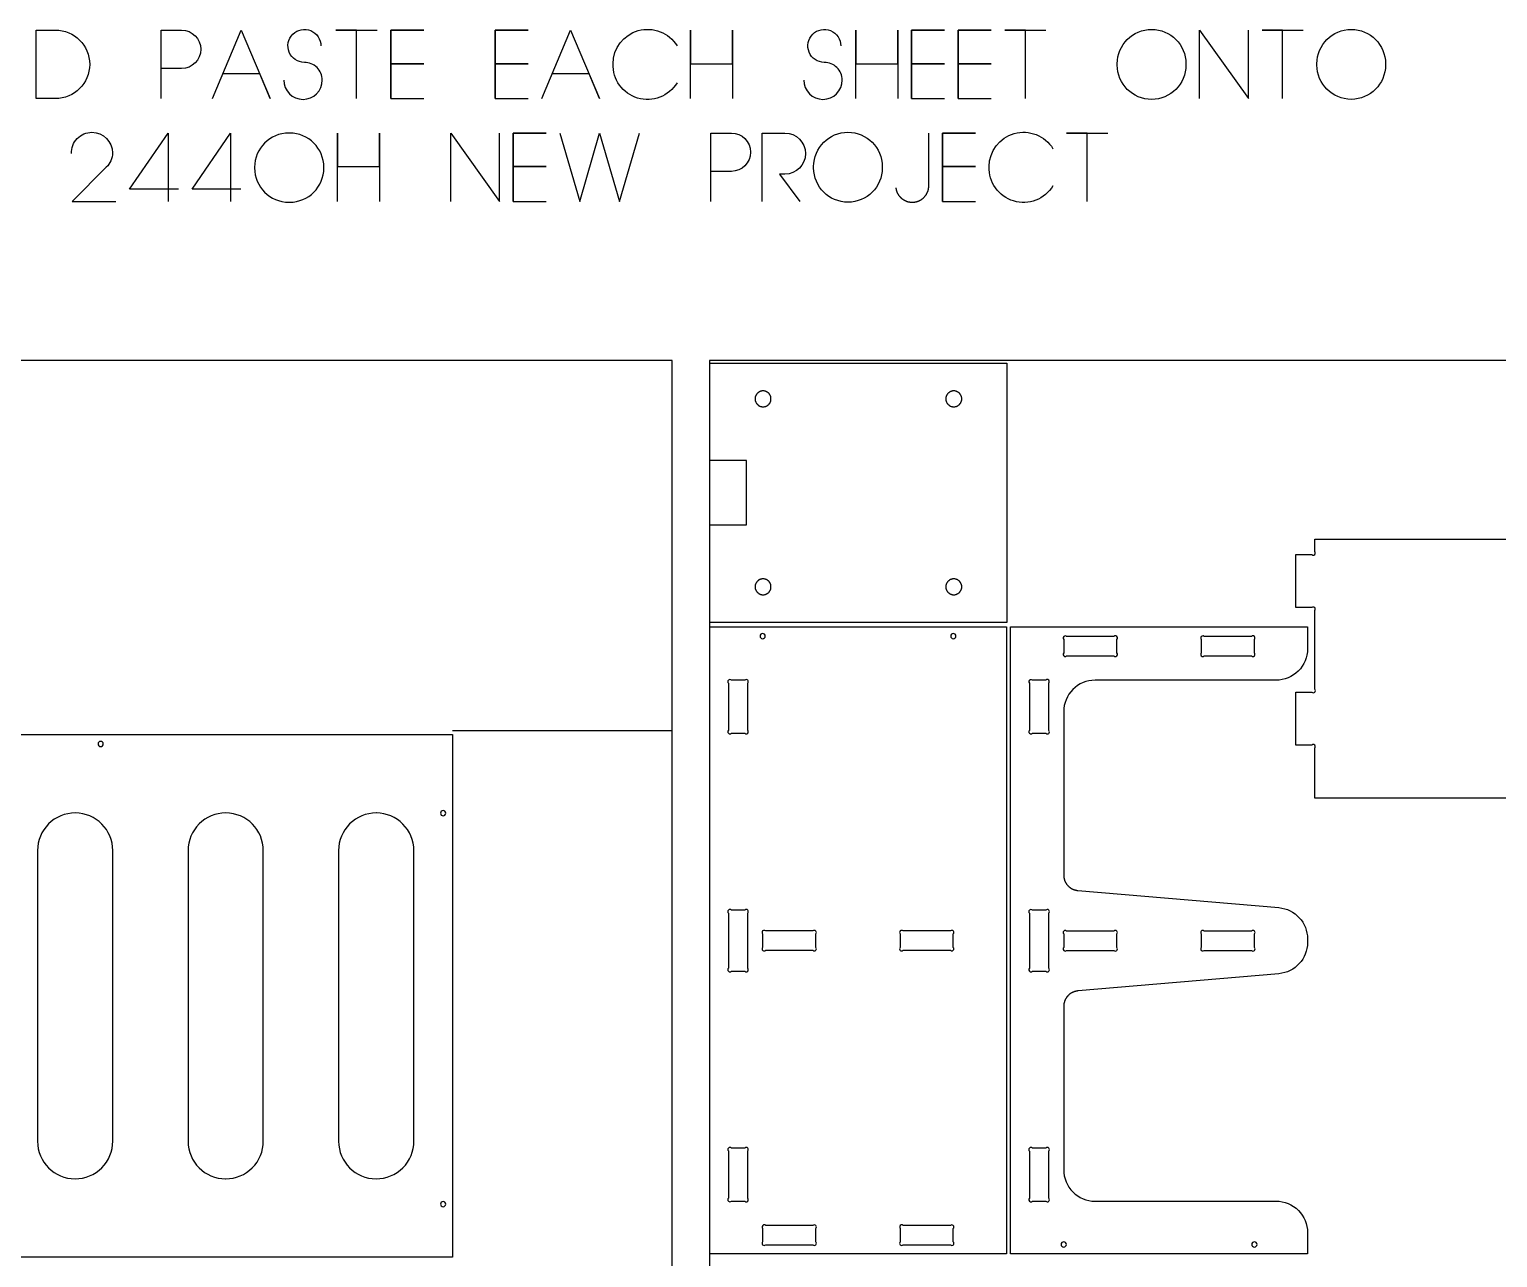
# Model space of a CAD drawing. Extents: x -767 to 4980, y -439 to 2808.
# Drawn here: x 605 to 2010, y 1582 to 2757 of the extents above; entities that cross this region are included whole.
import ezdxf

# ---------------------------------------------------------------- set-up
doc = ezdxf.new("R2010")
doc.units = 0
for name, color, linetype in [('LAYER_10', 18, 'CONTINUOUS'), ('T5_LOGOLAYER_20', 18, 'CONTINUOUS'), ('T5_LOGOLAYER_21', 18, 'CONTINUOUS')]:
    doc.layers.add(name, color=color, linetype=linetype)

msp = doc.modelspace()

# ---------------------------------------------------------------- linework, layer by layer
at = {"layer": 'LAYER_10'}
msp.add_lwpolyline([(0, 0), (1220, 0), (1220, 2440), (0, 2440)], close=True, dxfattribs=at)
for points in [[(0, 2082), (1010, 2082), (1010, 1582), (0, 1582)], [(1010, 2086), (1220, 2086)]]:
    msp.add_lwpolyline(points, dxfattribs=at)
for points in [[(673.4, 2075.5, 0.414214), (670.9, 2073, 0.414214), (673.4, 2070.5, 0.414214), (675.9, 2073, 0.414214)], [(1001, 2009.3, 0.414214), (998.5, 2006.8, 0.414214), (1001, 2004.3, 0.414214), (1003.5, 2006.8, 0.414214)], [(613, 1971), (613, 1693, 0.413204), (648.9, 1657), (649, 1657, 0.414214), (685, 1693), (685, 1971, 0.413725), (649.1, 2007), (649, 2007, 0.414214)], [(757, 1971), (757, 1693, 0.413204), (792.9, 1657), (793, 1657, 0.414214), (829, 1693), (829, 1971, 0.413725), (793.1, 2007), (793, 2007, 0.414214)], [(901, 1971), (901, 1693, 0.413204), (936.9, 1657), (937, 1657, 0.414214), (973, 1693), (973, 1971, 0.413725), (937.1, 2007), (937, 2007, 0.414214)], [(1001, 1635.3, 0.414214), (998.5, 1632.8, 0.414214), (1001, 1630.3, 0.414214), (1003.5, 1632.8, 0.414214)]]:
    msp.add_lwpolyline(points, format="xyb", close=True, dxfattribs=at)
at = {"layer": 'T5_LOGOLAYER_20'}
for points in [[(1255.8, 0), (2475.8, 0), (2475.8, 2440), (1255.8, 2440)], [(1256.2, 2282.8), (1291.2, 2282.8), (1291.3, 2344.1), (1256.2, 2344.1), (1256.2, 2437.2), (1540.2, 2437.2), (1540.2, 2189.2), (1256.2, 2189.2)], [(1299.4, 2403.2), (1299.4, 2402.8), (1299.4, 2402.4), (1299.5, 2402), (1299.5, 2401.6), (1299.6, 2401.3), (1299.7, 2400.9), (1299.9, 2400.5), (1300, 2400.2), (1300.1, 2399.9), (1300.3, 2399.5), (1300.5, 2399.2), (1300.7, 2398.9), (1300.9, 2398.6), (1301.1, 2398.3), (1301.4, 2398), (1301.6, 2397.8), (1301.9, 2397.5), (1302.2, 2397.3), (1302.5, 2397.1), (1302.8, 2396.8), (1303.1, 2396.6), (1303.4, 2396.5), (1303.7, 2396.3), (1304, 2396.1), (1304.4, 2396), (1304.7, 2395.9), (1305.1, 2395.8), (1305.5, 2395.7), (1305.9, 2395.6), (1306.2, 2395.6), (1306.6, 2395.5), (1307, 2395.5), (1307.4, 2395.5), (1307.8, 2395.6), (1308.2, 2395.6), (1308.6, 2395.7), (1308.9, 2395.8), (1309.3, 2395.9), (1309.6, 2396), (1310, 2396.1), (1310.3, 2396.3), (1310.6, 2396.5), (1311, 2396.6), (1311.3, 2396.8), (1311.6, 2397.1), (1311.9, 2397.3), (1312.1, 2397.5), (1312.4, 2397.8), (1312.7, 2398), (1312.9, 2398.3), (1313.1, 2398.6), (1313.3, 2398.9), (1313.5, 2399.2), (1313.7, 2399.5), (1313.9, 2399.9), (1314, 2400.2), (1314.2, 2400.5), (1314.3, 2400.9), (1314.4, 2401.3), (1314.5, 2401.6), (1314.6, 2402), (1314.6, 2402.4), (1314.6, 2402.8), (1314.6, 2403.2), (1314.6, 2403.6), (1314.6, 2403.9), (1314.6, 2404.3), (1314.5, 2404.7), (1314.4, 2405.1), (1314.3, 2405.4), (1314.2, 2405.8), (1314, 2406.1), (1313.9, 2406.5), (1313.7, 2406.8), (1313.5, 2407.1), (1313.3, 2407.4), (1313.1, 2407.7), (1312.9, 2408), (1312.7, 2408.3), (1312.4, 2408.6), (1312.1, 2408.8), (1311.9, 2409), (1311.6, 2409.3), (1311.3, 2409.5), (1311, 2409.7), (1310.6, 2409.9), (1310.3, 2410), (1310, 2410.2), (1309.6, 2410.3), (1309.3, 2410.4), (1308.9, 2410.5), (1308.6, 2410.6), (1308.2, 2410.7), (1307.8, 2410.8), (1307.4, 2410.8), (1307, 2410.8), (1306.6, 2410.8), (1306.2, 2410.8), (1305.9, 2410.7), (1305.5, 2410.6), (1305.1, 2410.5), (1304.7, 2410.4), (1304.4, 2410.3), (1304, 2410.2), (1303.7, 2410), (1303.4, 2409.9), (1303.1, 2409.7), (1302.8, 2409.5), (1302.5, 2409.3), (1302.2, 2409), (1301.9, 2408.8), (1301.6, 2408.6), (1301.4, 2408.3), (1301.1, 2408), (1300.9, 2407.7), (1300.7, 2407.4), (1300.5, 2407.1), (1300.3, 2406.8), (1300.1, 2406.5), (1300, 2406.1), (1299.9, 2405.8), (1299.7, 2405.4), (1299.6, 2405.1), (1299.5, 2404.7), (1299.5, 2404.3), (1299.4, 2403.9), (1299.4, 2403.6)], [(1481.8, 2403.2), (1481.8, 2402.8), (1481.8, 2402.4), (1481.9, 2402), (1481.9, 2401.6), (1482, 2401.3), (1482.1, 2400.9), (1482.3, 2400.5), (1482.4, 2400.2), (1482.5, 2399.9), (1482.7, 2399.5), (1482.9, 2399.2), (1483.1, 2398.9), (1483.3, 2398.6), (1483.5, 2398.3), (1483.8, 2398), (1484, 2397.8), (1484.3, 2397.5), (1484.6, 2397.3), (1484.9, 2397.1), (1485.2, 2396.8), (1485.5, 2396.6), (1485.8, 2396.5), (1486.1, 2396.3), (1486.4, 2396.1), (1486.8, 2396), (1487.1, 2395.9), (1487.5, 2395.8), (1487.9, 2395.7), (1488.3, 2395.6), (1488.6, 2395.6), (1489, 2395.5), (1489.4, 2395.5), (1489.8, 2395.5), (1490.2, 2395.6), (1490.6, 2395.6), (1491, 2395.7), (1491.3, 2395.8), (1491.7, 2395.9), (1492, 2396), (1492.4, 2396.1), (1492.7, 2396.3), (1493, 2396.5), (1493.4, 2396.6), (1493.7, 2396.8), (1494, 2397.1), (1494.3, 2397.3), (1494.5, 2397.5), (1494.8, 2397.8), (1495.1, 2398), (1495.3, 2398.3), (1495.5, 2398.6), (1495.7, 2398.9), (1495.9, 2399.2), (1496.1, 2399.5), (1496.3, 2399.9), (1496.4, 2400.2), (1496.6, 2400.5), (1496.7, 2400.9), (1496.8, 2401.3), (1496.9, 2401.6), (1497, 2402), (1497, 2402.4), (1497, 2402.8), (1497, 2403.2), (1497, 2403.6), (1497, 2403.9), (1497, 2404.3), (1496.9, 2404.7), (1496.8, 2405.1), (1496.7, 2405.4), (1496.6, 2405.8), (1496.4, 2406.1), (1496.3, 2406.5), (1496.1, 2406.8), (1495.9, 2407.1), (1495.7, 2407.4), (1495.5, 2407.7), (1495.3, 2408), (1495.1, 2408.3), (1494.8, 2408.6), (1494.5, 2408.8), (1494.3, 2409), (1494, 2409.3), (1493.7, 2409.5), (1493.4, 2409.7), (1493, 2409.9), (1492.7, 2410), (1492.4, 2410.2), (1492, 2410.3), (1491.7, 2410.4), (1491.3, 2410.5), (1491, 2410.6), (1490.6, 2410.7), (1490.2, 2410.8), (1489.8, 2410.8), (1489.4, 2410.8), (1489, 2410.8), (1488.6, 2410.8), (1488.3, 2410.7), (1487.9, 2410.6), (1487.5, 2410.5), (1487.1, 2410.4), (1486.8, 2410.3), (1486.4, 2410.2), (1486.1, 2410), (1485.8, 2409.9), (1485.5, 2409.7), (1485.2, 2409.5), (1484.9, 2409.3), (1484.6, 2409), (1484.3, 2408.8), (1484, 2408.6), (1483.8, 2408.3), (1483.5, 2408), (1483.3, 2407.7), (1483.1, 2407.4), (1482.9, 2407.1), (1482.7, 2406.8), (1482.5, 2406.5), (1482.4, 2406.1), (1482.3, 2405.8), (1482.1, 2405.4), (1482, 2405.1), (1481.9, 2404.7), (1481.9, 2404.3), (1481.8, 2403.9), (1481.8, 2403.6)], [(1299.4, 2223.3), (1299.4, 2222.9), (1299.4, 2222.6), (1299.5, 2222.2), (1299.5, 2221.8), (1299.6, 2221.4), (1299.7, 2221.1), (1299.9, 2220.7), (1300, 2220.4), (1300.1, 2220), (1300.3, 2219.7), (1300.5, 2219.4), (1300.7, 2219.1), (1300.9, 2218.8), (1301.1, 2218.5), (1301.4, 2218.2), (1301.6, 2217.9), (1301.9, 2217.7), (1302.2, 2217.5), (1302.5, 2217.2), (1302.8, 2217), (1303.1, 2216.8), (1303.4, 2216.6), (1303.7, 2216.5), (1304, 2216.3), (1304.4, 2216.2), (1304.7, 2216.1), (1305.1, 2216), (1305.5, 2215.9), (1305.9, 2215.8), (1306.2, 2215.7), (1306.6, 2215.7), (1307, 2215.7), (1307.4, 2215.7), (1307.8, 2215.7), (1308.2, 2215.8), (1308.6, 2215.9), (1308.9, 2216), (1309.3, 2216.1), (1309.6, 2216.2), (1310, 2216.3), (1310.3, 2216.5), (1310.6, 2216.6), (1311, 2216.8), (1311.3, 2217), (1311.6, 2217.2), (1311.9, 2217.5), (1312.1, 2217.7), (1312.4, 2217.9), (1312.7, 2218.2), (1312.9, 2218.5), (1313.1, 2218.8), (1313.3, 2219.1), (1313.5, 2219.4), (1313.7, 2219.7), (1313.9, 2220), (1314, 2220.4), (1314.2, 2220.7), (1314.3, 2221.1), (1314.4, 2221.4), (1314.5, 2221.8), (1314.6, 2222.2), (1314.6, 2222.6), (1314.6, 2222.9), (1314.6, 2223.3), (1314.6, 2223.7), (1314.6, 2224.1), (1314.6, 2224.5), (1314.5, 2224.9), (1314.4, 2225.2), (1314.3, 2225.6), (1314.2, 2226), (1314, 2226.3), (1313.9, 2226.6), (1313.7, 2227), (1313.5, 2227.3), (1313.3, 2227.6), (1313.1, 2227.9), (1312.9, 2228.2), (1312.7, 2228.5), (1312.4, 2228.7), (1312.1, 2229), (1311.9, 2229.2), (1311.6, 2229.4), (1311.3, 2229.7), (1311, 2229.9), (1310.6, 2230), (1310.3, 2230.2), (1310, 2230.4), (1309.6, 2230.5), (1309.3, 2230.6), (1308.9, 2230.7), (1308.6, 2230.8), (1308.2, 2230.9), (1307.8, 2230.9), (1307.4, 2231), (1307, 2231), (1306.6, 2231), (1306.2, 2230.9), (1305.9, 2230.9), (1305.5, 2230.8), (1305.1, 2230.7), (1304.7, 2230.6), (1304.4, 2230.5), (1304, 2230.4), (1303.7, 2230.2), (1303.4, 2230), (1303.1, 2229.9), (1302.8, 2229.7), (1302.5, 2229.4), (1302.2, 2229.2), (1301.9, 2229), (1301.6, 2228.7), (1301.4, 2228.5), (1301.1, 2228.2), (1300.9, 2227.9), (1300.7, 2227.6), (1300.5, 2227.3), (1300.3, 2227), (1300.1, 2226.6), (1300, 2226.3), (1299.9, 2226), (1299.7, 2225.6), (1299.6, 2225.2), (1299.5, 2224.9), (1299.5, 2224.5), (1299.4, 2224.1), (1299.4, 2223.7)], [(1481.8, 2223.3), (1481.8, 2222.9), (1481.8, 2222.6), (1481.9, 2222.2), (1481.9, 2221.8), (1482, 2221.4), (1482.1, 2221.1), (1482.3, 2220.7), (1482.4, 2220.4), (1482.5, 2220), (1482.7, 2219.7), (1482.9, 2219.4), (1483.1, 2219.1), (1483.3, 2218.8), (1483.5, 2218.5), (1483.8, 2218.2), (1484, 2217.9), (1484.3, 2217.7), (1484.6, 2217.5), (1484.9, 2217.2), (1485.2, 2217), (1485.5, 2216.8), (1485.8, 2216.6), (1486.1, 2216.5), (1486.4, 2216.3), (1486.8, 2216.2), (1487.1, 2216.1), (1487.5, 2216), (1487.9, 2215.9), (1488.3, 2215.8), (1488.6, 2215.7), (1489, 2215.7), (1489.4, 2215.7), (1489.8, 2215.7), (1490.2, 2215.7), (1490.6, 2215.8), (1491, 2215.9), (1491.3, 2216), (1491.7, 2216.1), (1492, 2216.2), (1492.4, 2216.3), (1492.7, 2216.5), (1493, 2216.6), (1493.4, 2216.8), (1493.7, 2217), (1494, 2217.2), (1494.3, 2217.5), (1494.5, 2217.7), (1494.8, 2217.9), (1495.1, 2218.2), (1495.3, 2218.5), (1495.5, 2218.8), (1495.7, 2219.1), (1495.9, 2219.4), (1496.1, 2219.7), (1496.3, 2220), (1496.4, 2220.4), (1496.6, 2220.7), (1496.7, 2221.1), (1496.8, 2221.4), (1496.9, 2221.8), (1497, 2222.2), (1497, 2222.6), (1497, 2222.9), (1497, 2223.3), (1497, 2223.7), (1497, 2224.1), (1497, 2224.5), (1496.9, 2224.9), (1496.8, 2225.2), (1496.7, 2225.6), (1496.6, 2226), (1496.4, 2226.3), (1496.3, 2226.6), (1496.1, 2227), (1495.9, 2227.3), (1495.7, 2227.6), (1495.5, 2227.9), (1495.3, 2228.2), (1495.1, 2228.5), (1494.8, 2228.7), (1494.5, 2229), (1494.3, 2229.2), (1494, 2229.4), (1493.7, 2229.7), (1493.4, 2229.9), (1493, 2230), (1492.7, 2230.2), (1492.4, 2230.4), (1492, 2230.5), (1491.7, 2230.6), (1491.3, 2230.7), (1491, 2230.8), (1490.6, 2230.9), (1490.2, 2230.9), (1489.8, 2231), (1489.4, 2231), (1489, 2231), (1488.6, 2230.9), (1488.3, 2230.9), (1487.9, 2230.8), (1487.5, 2230.7), (1487.1, 2230.6), (1486.8, 2230.5), (1486.4, 2230.4), (1486.1, 2230.2), (1485.8, 2230), (1485.5, 2229.9), (1485.2, 2229.7), (1484.9, 2229.4), (1484.6, 2229.2), (1484.3, 2229), (1484, 2228.7), (1483.8, 2228.5), (1483.5, 2228.2), (1483.3, 2227.9), (1483.1, 2227.6), (1482.9, 2227.3), (1482.7, 2227), (1482.5, 2226.6), (1482.4, 2226.3), (1482.3, 2226), (1482.1, 2225.6), (1482, 2225.2), (1481.9, 2224.9), (1481.9, 2224.5), (1481.8, 2224.1), (1481.8, 2223.7)]]:
    msp.add_lwpolyline(points, close=True, dxfattribs=at)
msp.add_lwpolyline([(2082.7, 2021), (1834.7, 2021), (1834.7, 2069, 1), (1831.8, 2071.8), (1816.7, 2071.8), (1816.7, 2122.6), (1831.8, 2122.6, 1), (1834.7, 2125.5), (1834.7, 2200.6, 1), (1831.8, 2203.4), (1816.7, 2203.4), (1816.7, 2254.2), (1831.8, 2254.2, 1), (1834.7, 2257.1), (1834.7, 2269), (2082.7, 2269)], format="xyb", dxfattribs=at)
msp.add_lwpolyline([(1255.8, 2185.2), (1539.8, 2185.2), (1539.8, 1585.2), (1255.8, 1585.2)], dxfattribs=at)
for points in [[(1309.1, 2176.2, 0.414214), (1306.6, 2178.7, 0.414214), (1304.1, 2176.2, 0.414214), (1306.6, 2173.7, 0.414214)], [(1491.5, 2176.2, 0.414214), (1489, 2178.7, 0.414214), (1486.5, 2176.2, 0.414214), (1489, 2173.7, 0.414214)], [(1543.8, 2185.2), (1827.8, 2185.2), (1827.8, 2164, -0.414799), (1797.7, 2134), (1624.6, 2134, 0.41549), (1594.6, 2103.8), (1594.6, 1947.8), (1594.6, 1947.8), (1594.6, 1947.4), (1594.6, 1947), (1594.6, 1946.7), (1594.6, 1946.3), (1594.7, 1945.9), (1594.7, 1945.6), (1594.8, 1945.2), (1594.8, 1944.8), (1594.9, 1944.5), (1595, 1944.1), (1595.1, 1943.8), (1595.2, 1943.4), (1595.3, 1943.1), (1595.4, 1942.8), (1595.5, 1942.4), (1595.7, 1942.1), (1595.8, 1941.8), (1595.9, 1941.4), (1596.1, 1941.1), (1596.2, 1940.8), (1596.4, 1940.5), (1596.6, 1940.2), (1596.8, 1939.9), (1596.9, 1939.6), (1597.1, 1939.3), (1597.3, 1939), (1597.5, 1938.7), (1597.7, 1938.5), (1598, 1938.2), (1598.2, 1937.9), (1598.4, 1937.7), (1598.6, 1937.4), (1598.9, 1937.2), (1599.1, 1936.9), (1599.4, 1936.7), (1599.6, 1936.4), (1599.9, 1936.2), (1600.1, 1936), (1600.4, 1935.8), (1600.7, 1935.6), (1601, 1935.4), (1601.2, 1935.2), (1601.5, 1935), (1601.8, 1934.8), (1602.1, 1934.7), (1602.4, 1934.5), (1602.7, 1934.3), (1603, 1934.2), (1603.3, 1934), (1603.6, 1933.9), (1603.9, 1933.8), (1604.2, 1933.7), (1604.6, 1933.5), (1604.9, 1933.4), (1605.2, 1933.3), (1605.5, 1933.3), (1605.9, 1933.2), (1606.2, 1933.1), (1606.5, 1933), (1606.9, 1933), (1607.2, 1932.9), (1607.5, 1932.9), (1607.9, 1932.9), (1608.2, 1932.9), (1800.3, 1916.4, -0.390656), (1827.8, 1886.4), (1827.8, 1883.1, -0.388315), (1800.4, 1853.2), (1608.3, 1836.7), (1607.9, 1836.7), (1607.6, 1836.6), (1607.2, 1836.6), (1606.9, 1836.5), (1606.5, 1836.5), (1606.2, 1836.4), (1605.9, 1836.3), (1605.5, 1836.3), (1605.2, 1836.2), (1604.9, 1836.1), (1604.5, 1836), (1604.2, 1835.8), (1603.9, 1835.7), (1603.6, 1835.6), (1603.3, 1835.4), (1603, 1835.3), (1602.7, 1835.1), (1602.4, 1835), (1602.1, 1834.8), (1601.8, 1834.6), (1601.5, 1834.5), (1601.2, 1834.3), (1600.9, 1834.1), (1600.6, 1833.9), (1600.4, 1833.7), (1600.1, 1833.5), (1599.8, 1833.2), (1599.6, 1833), (1599.3, 1832.8), (1599.1, 1832.5), (1598.8, 1832.3), (1598.6, 1832), (1598.4, 1831.8), (1598.1, 1831.5), (1597.9, 1831.3), (1597.7, 1831), (1597.5, 1830.7), (1597.3, 1830.4), (1597.1, 1830.2), (1596.9, 1829.9), (1596.7, 1829.6), (1596.6, 1829.3), (1596.4, 1829), (1596.2, 1828.7), (1596.1, 1828.4), (1595.9, 1828), (1595.8, 1827.7), (1595.6, 1827.4), (1595.5, 1827.1), (1595.4, 1826.7), (1595.3, 1826.4), (1595.2, 1826.1), (1595.1, 1825.7), (1595, 1825.4), (1594.9, 1825), (1594.8, 1824.7), (1594.8, 1824.3), (1594.7, 1824), (1594.7, 1823.6), (1594.6, 1823.2), (1594.6, 1822.9), (1594.6, 1822.5), (1594.6, 1822.1), (1594.6, 1821.8), (1594.6, 1821.8), (1594.6, 1665.6, 0.414977), (1624.6, 1635.6), (1797.8, 1635.6, -0.415334), (1827.8, 1605.5), (1827.8, 1585.2), (1543.8, 1585.2)], [(1597.4, 2157.3), (1642.5, 2157.3, 1), (1645.4, 2160.1), (1645.4, 2172.9, 1), (1642.5, 2175.8), (1597.4, 2175.8, 1), (1594.6, 2172.9), (1594.6, 2160.1, 1)], [(1729, 2157.3), (1774.1, 2157.3, 1), (1777, 2160.1), (1777, 2172.9, 1), (1774.1, 2175.8), (1729, 2175.8, 1), (1726.2, 2172.9), (1726.2, 2160.1, 1)], [(1273.8, 2131.2), (1273.8, 2086.1, 1), (1276.7, 2083.2), (1289.5, 2083.2, 1), (1292.3, 2086.1), (1292.3, 2131.2, 1), (1289.5, 2134), (1276.7, 2134, 1)], [(1561.8, 2131.1), (1561.8, 2086, 1), (1564.6, 2083.2), (1577.4, 2083.2, 1), (1580.3, 2086), (1580.3, 2131.1, 1), (1577.4, 2134), (1564.6, 2134, 1)], [(1273.8, 1911.2), (1273.8, 1858.4, 1), (1276.7, 1855.6), (1289.5, 1855.6, 1), (1292.3, 1858.4), (1292.3, 1911.2, 1), (1289.5, 1914.1), (1276.7, 1914.1, 1)], [(1561.8, 1911.2), (1561.8, 1858.4, 1), (1564.6, 1855.5), (1577.4, 1855.5, 1), (1580.3, 1858.4), (1580.3, 1911.2, 1), (1577.4, 1914), (1564.6, 1914, 1)], [(1354.6, 1894.1), (1309.5, 1894.1, 1), (1306.6, 1891.2), (1306.6, 1878.4, 1), (1309.5, 1875.6), (1354.6, 1875.6, 1), (1357.4, 1878.4), (1357.4, 1891.2, 1)], [(1486.2, 1894.1), (1441.1, 1894.1, 1), (1438.2, 1891.2), (1438.2, 1878.4, 1), (1441.1, 1875.6), (1486.2, 1875.6, 1), (1489, 1878.4), (1489, 1891.2, 1)], [(1597.4, 1875.5), (1642.5, 1875.5, 1), (1645.4, 1878.4), (1645.4, 1891.2, 1), (1642.5, 1894), (1597.4, 1894, 1), (1594.6, 1891.2), (1594.6, 1878.4, 1)], [(1729, 1875.5), (1774.1, 1875.5, 1), (1777, 1878.4), (1777, 1891.2, 1), (1774.1, 1894), (1729, 1894, 1), (1726.2, 1891.2), (1726.2, 1878.4, 1)], [(1273.8, 1683.6), (1273.8, 1638.5, 1), (1276.7, 1635.6), (1289.5, 1635.6, 1), (1292.3, 1638.5), (1292.3, 1683.6, 1), (1289.5, 1686.4), (1276.7, 1686.4, 1)], [(1561.8, 1683.5), (1561.8, 1638.4, 1), (1564.6, 1635.6), (1577.4, 1635.6, 1), (1580.3, 1638.4), (1580.3, 1683.5, 1), (1577.4, 1686.4), (1564.6, 1686.4, 1)], [(1357.4, 1596.7), (1357.4, 1609.5, 1), (1354.6, 1612.3), (1309.5, 1612.3, 1), (1306.6, 1609.5), (1306.6, 1596.7, 1), (1309.5, 1593.8), (1354.6, 1593.8, 1)], [(1489, 1596.7), (1489, 1609.5, 1), (1486.2, 1612.3), (1441.1, 1612.3, 1), (1438.2, 1609.5), (1438.2, 1596.7, 1), (1441.1, 1593.8), (1486.2, 1593.8, 1)], [(1597.1, 1594.2, 0.414214), (1594.6, 1596.7, 0.414214), (1592.1, 1594.2, 0.414214), (1594.6, 1591.7, 0.414214)], [(1779.5, 1594.2, 0.414214), (1777, 1596.7, 0.414214), (1774.5, 1594.2, 0.414214), (1777, 1591.7, 0.414214)]]:
    msp.add_lwpolyline(points, format="xyb", close=True, dxfattribs=at)
at = {"layer": 'T5_LOGOLAYER_21'}
for points in [[(611.8, 2690.4), (611.8, 2756), (630.1, 2756, -1), (630.1, 2690.4)], [(1711.5, 2722.5, -1), (1645.8, 2722.5), (1645.8, 2723.8, -1), (1711.5, 2723.8)], [(1902.4, 2722.5, -1), (1836.8, 2722.5), (1836.8, 2723.8, -1), (1902.4, 2723.8)], [(853.4, 2591.3), (854.1, 2591.3, 0.413333), (886.9, 2624.1), (886.9, 2624.7, 0.413333), (854.1, 2657.5), (853.4, 2657.5, 0.413333), (820.6, 2624.7), (820.6, 2624.1, 0.413333)], [(1421, 2624.1, -1), (1355.4, 2624.1), (1355.4, 2625.4, -1), (1421, 2625.4)]]:
    msp.add_lwpolyline(points, format="xyb", close=True, dxfattribs=at)
for points in [[(731.2, 2690.4), (731.2, 2756), (750.8, 2756, -1), (750.8, 2719.2), (731.2, 2719.2)], [(848.6, 2708.1, 1), (885.4, 2708.1, 0.415385), (868.3, 2725.1, -0.668438), (857.2, 2752, -0.668438), (884.1, 2740.9)], [(1224.7, 2705.5, -0.77786), (1163.6, 2723.8, -0.756443), (1224.7, 2740.9)], [(1345.9, 2708.1, 1), (1382.7, 2708.1, 0.415385), (1365.6, 2725.1, -0.668438), (1354.5, 2752, -0.668438), (1381.4, 2740.9)], [(645.4, 2637.9, -0.423868), (665.1, 2658.2, -0.413911), (684.7, 2638.5, -0.194637), (678.8, 2624.7), (646, 2591.9), (688, 2591.9)], [(1257, 2591.9), (1257, 2657.5), (1276.7, 2657.5, -1), (1276.7, 2620.8), (1257, 2620.8)], [(1306.2, 2591.9), (1306.2, 2657.5), (1327.9, 2657.5, -1), (1327.9, 2618.2), (1322.6, 2618.2), (1342.3, 2591.9)], [(1584.3, 2607, -0.77786), (1523.3, 2625.4, -0.756443), (1584.3, 2642.5)]]:
    msp.add_lwpolyline(points, format="xyb", dxfattribs=at)
for points in [[(780.4, 2690.4), (807.9, 2756), (835.5, 2690.4), (825.7, 2714), (790.9, 2714)], [(918.2, 2690.4), (918.2, 2756), (898.5, 2756), (937.9, 2756)], [(951, 2690.4), (951, 2756), (982.5, 2756), (951, 2756), (951, 2723.8), (982.5, 2723.8), (951, 2723.8), (951, 2690.4), (982.5, 2690.4)], [(1050.8, 2690.4), (1050.8, 2756), (1082.2, 2756), (1050.8, 2756), (1050.8, 2723.8), (1082.2, 2723.8), (1050.8, 2723.8), (1050.8, 2690.4), (1082.2, 2690.4)], [(1095.4, 2690.4), (1122.9, 2756), (1150.5, 2690.4), (1140.7, 2714), (1105.9, 2714)], [(1237.6, 2690.4), (1237.6, 2756), (1237.6, 2723.8), (1277.7, 2723.8), (1277.7, 2756), (1277.7, 2690.4)], [(1395.8, 2690.4), (1395.8, 2756), (1395.8, 2723.8), (1435.8, 2723.8), (1435.8, 2756), (1435.8, 2690.4)], [(1449, 2690.4), (1449, 2756), (1480.5, 2756), (1449, 2756), (1449, 2723.8), (1480.5, 2723.8), (1449, 2723.8), (1449, 2690.4), (1480.5, 2690.4)], [(1493.6, 2690.4), (1493.6, 2756), (1525.1, 2756), (1493.6, 2756), (1493.6, 2723.8), (1525.1, 2723.8), (1493.6, 2723.8), (1493.6, 2690.4), (1525.1, 2690.4)], [(1557.9, 2690.4), (1557.9, 2756), (1538.2, 2756), (1577.6, 2756)], [(1724.6, 2690.4), (1724.6, 2756), (1771.2, 2690.4), (1771.2, 2756)], [(1804, 2690.4), (1804, 2756), (1784.3, 2756), (1823.7, 2756)], [(747.7, 2603.7), (701.1, 2603.7), (737.9, 2657.5), (737.9, 2591.9)], [(807.5, 2603.7), (760.9, 2603.7), (797.6, 2657.5), (797.6, 2591.9)], [(900, 2591.9), (900, 2657.5), (900, 2625.4), (940, 2625.4), (940, 2657.5), (940, 2591.9)], [(1008.3, 2591.9), (1008.3, 2657.5), (1054.9, 2591.9), (1054.9, 2657.5)], [(1068, 2591.9), (1068, 2657.5), (1099.5, 2657.5), (1068, 2657.5), (1068, 2625.4), (1099.5, 2625.4), (1068, 2625.4), (1068, 2591.9), (1099.5, 2591.9)], [(1112.6, 2657.5), (1131.6, 2591.9), (1150.7, 2657.5), (1169.7, 2591.9), (1188.7, 2657.5)], [(1434, 2605), (1434.1, 2604.7), (1434.1, 2604.4), (1434.2, 2604), (1434.2, 2603.7), (1434.3, 2603.4), (1434.4, 2603), (1434.4, 2602.7), (1434.5, 2602.4), (1434.6, 2602), (1434.7, 2601.7), (1434.9, 2601.4), (1435, 2601.1), (1435.1, 2600.8), (1435.2, 2600.5), (1435.4, 2600.1), (1435.6, 2599.8), (1435.7, 2599.5), (1435.9, 2599.2), (1436.1, 2598.9), (1436.2, 2598.6), (1436.4, 2598.3), (1436.6, 2598.1), (1436.8, 2597.8), (1437.1, 2597.5), (1437.3, 2597.2), (1437.5, 2597), (1437.7, 2596.7), (1438, 2596.4), (1438.2, 2596.2), (1438.5, 2595.9), (1438.7, 2595.7), (1439, 2595.4), (1439.2, 2595.2), (1439.5, 2595), (1439.8, 2594.7), (1440.1, 2594.5), (1440.4, 2594.3), (1440.7, 2594.1), (1441, 2593.9), (1441.3, 2593.7), (1441.6, 2593.5), (1441.9, 2593.3), (1442.2, 2593.2), (1442.5, 2593), (1442.9, 2592.8), (1443.2, 2592.7), (1443.5, 2592.5), (1443.9, 2592.4), (1444.2, 2592.3), (1444.6, 2592.1), (1444.9, 2592), (1445.3, 2591.9), (1445.6, 2591.8), (1446, 2591.7), (1446.4, 2591.6), (1446.7, 2591.6), (1447.1, 2591.5), (1447.5, 2591.4), (1447.9, 2591.4), (1448.2, 2591.3), (1448.6, 2591.3), (1449, 2591.3), (1449.4, 2591.3), (1449.8, 2591.3), (1450.2, 2591.3), (1450.6, 2591.3), (1451, 2591.3), (1451.4, 2591.3), (1451.8, 2591.4), (1452.2, 2591.4), (1452.6, 2591.5), (1453, 2591.6), (1453.3, 2591.7), (1453.7, 2591.8), (1454.1, 2591.9), (1454.5, 2592), (1454.8, 2592.1), (1455.2, 2592.2), (1455.6, 2592.4), (1455.9, 2592.5), (1456.3, 2592.7), (1456.6, 2592.8), (1457, 2593), (1457.3, 2593.2), (1457.6, 2593.4), (1458, 2593.5), (1458.3, 2593.7), (1458.6, 2594), (1458.9, 2594.2), (1459.2, 2594.4), (1459.5, 2594.6), (1459.8, 2594.9), (1460.1, 2595.1), (1460.4, 2595.4), (1460.7, 2595.6), (1460.9, 2595.9), (1461.2, 2596.1), (1461.4, 2596.4), (1461.7, 2596.7), (1461.9, 2597), (1462.2, 2597.3), (1462.4, 2597.6), (1462.6, 2597.9), (1462.8, 2598.2), (1463.1, 2598.5), (1463.3, 2598.8), (1463.5, 2599.2), (1463.6, 2599.5), (1463.8, 2599.8), (1464, 2600.2), (1464.1, 2600.5), (1464.3, 2600.9), (1464.4, 2601.2), (1464.6, 2601.6), (1464.7, 2602), (1464.8, 2602.3), (1464.9, 2602.7), (1465, 2603.1), (1465.1, 2603.5), (1465.2, 2603.8), (1465.3, 2604.2), (1465.4, 2604.6), (1465.4, 2605), (1465.5, 2605.4), (1465.5, 2605.8), (1465.5, 2606.2), (1465.5, 2606.6), (1465.5, 2607), (1465.5, 2657.5)], [(1478.7, 2591.9), (1478.7, 2657.5), (1510.2, 2657.5), (1478.7, 2657.5), (1478.7, 2625.4), (1510.2, 2625.4), (1478.7, 2625.4), (1478.7, 2591.9), (1510.2, 2591.9)], [(1617, 2591.9), (1617, 2657.5), (1597.3, 2657.5), (1636.7, 2657.5)]]:
    msp.add_lwpolyline(points, dxfattribs=at)

doc.saveas('drawing.dxf')
